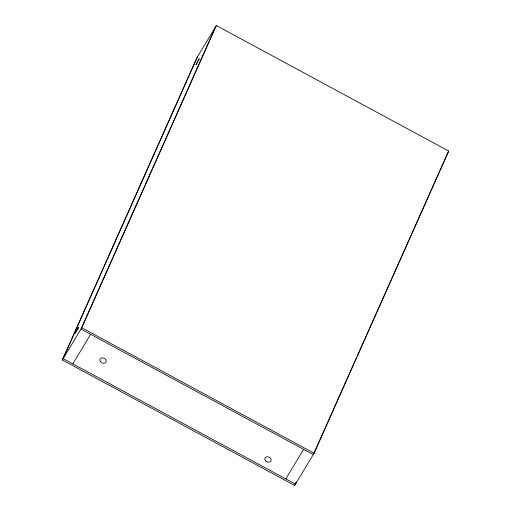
<?xml version="1.0" encoding="UTF-8"?>
<svg xmlns="http://www.w3.org/2000/svg" width="511" height="511" viewBox="0 0 511 511"><rect width="100%" height="100%" fill="white"/><g stroke="black" fill="none" stroke-linecap="round" stroke-linejoin="round"><path stroke-width="0.77" d="M62.323 359.955L196.882 57.743L216.345 25.55L448.677 151.045L314.118 453.257L294.655 485.45L62.323 359.955L81.792 327.762L216.345 25.55M197.68 56.414L63.128 358.626L295.46 484.121L296.431 481.937M215.54 26.879L80.987 329.09L313.32 454.586L356.761 357.004M294.655 485.45L295.952 482.537M357.413 355.547L448.677 151.045M72.811 363.858L90.671 334.322M285.777 478.89L303.636 449.354M81.792 327.762L314.118 453.257M196.077 64.578L199.213 58.886L196.077 64.578M75.334 333.095L78.426 327.602L75.334 333.095M265.362 460.615A3.309 2.581 24 0 0 270.881 461.05A3.309 2.581 24 0 0 267.687 456.777A3.309 2.581 24 0 0 265.362 460.615M100.233 361.443A3.309 2.581 24 0 0 105.771 362.401A3.309 2.581 24 0 0 103.101 357.936A3.309 2.581 24 0 0 100.233 361.443"/></g></svg>
